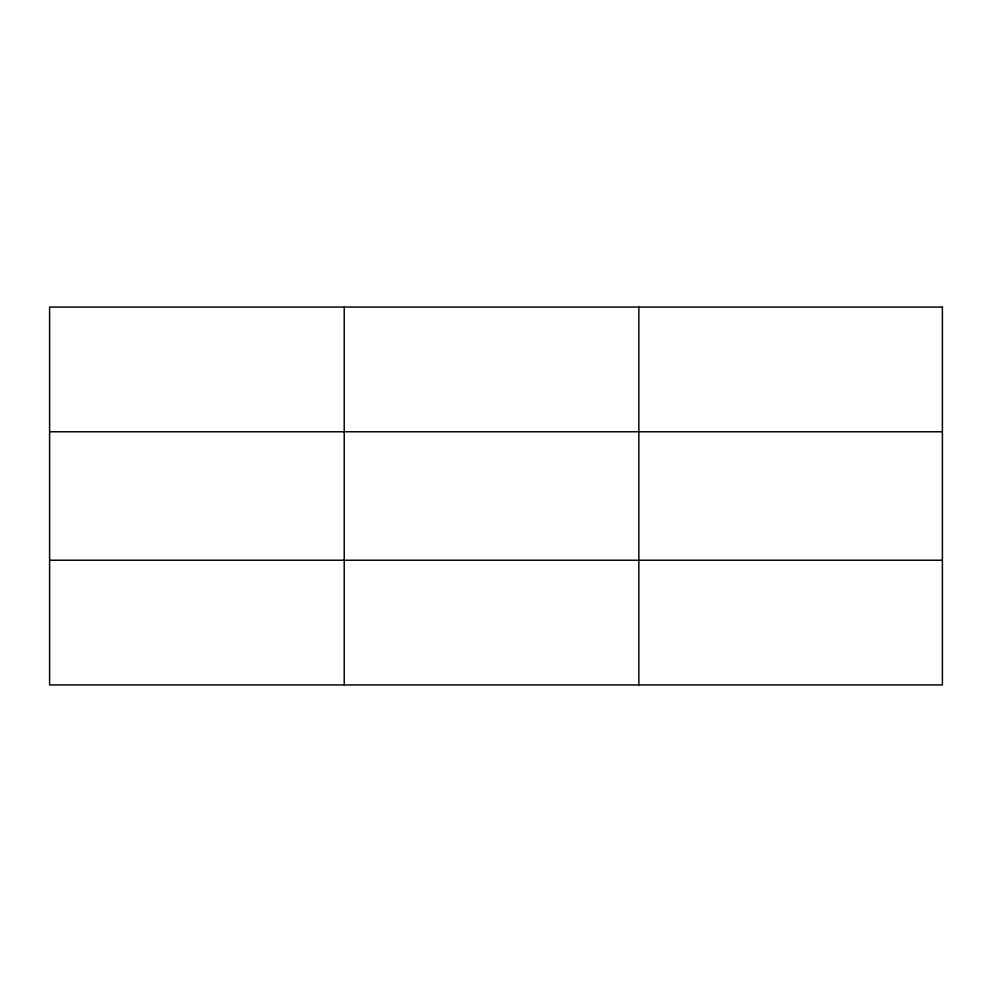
<?xml version="1.0" encoding="UTF-8"?>
<svg xmlns="http://www.w3.org/2000/svg" width="992" height="992" viewBox="0 0 992 992"><rect width="100%" height="100%" fill="white"/><g stroke="black" fill="none" stroke-linecap="round" stroke-linejoin="round"><path stroke-width="1.49" d="M344.224 307.061L344.224 684.939M638.848 307.061L638.848 684.939M49.6 431.768L942.4 431.768M49.6 560.232L942.4 560.232M942.4 307.061L942.4 684.939L49.6 684.939L49.6 307.061L942.4 307.061"/></g></svg>
